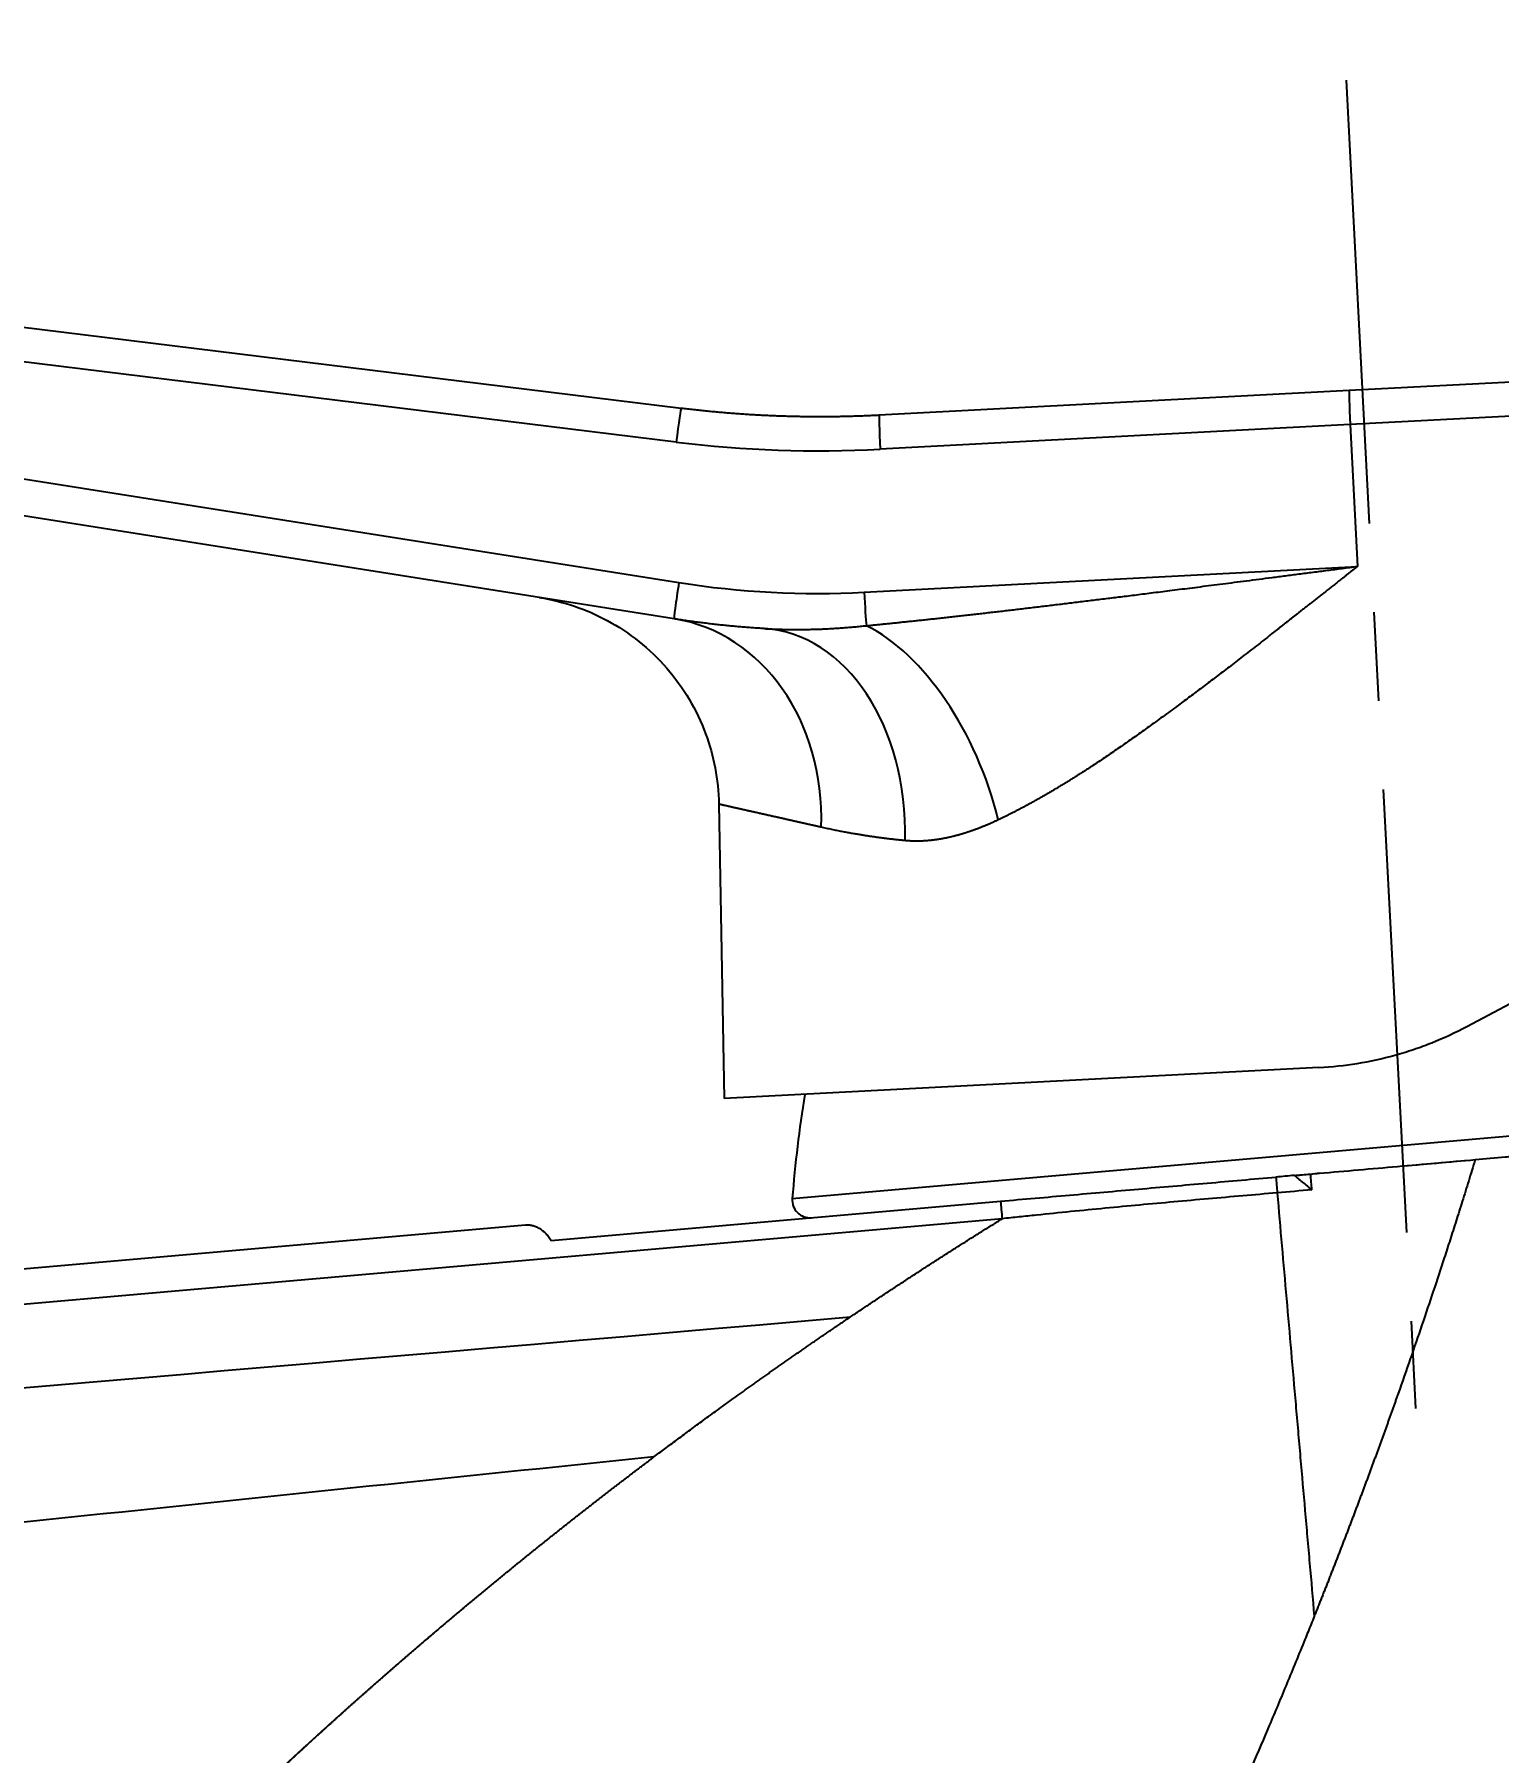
# Model space of a CAD drawing. Extents: x 840 to 1630, y 0 to 579.
# Drawn here: x 1278.05 to 1319.3, y 329.11 to 377.5 of the extents above; entities that cross this region are included whole.
import ezdxf

# ---------------------------------------------------------------- set-up
doc = ezdxf.new("R2010")
doc.units = 0
doc.header["$LTSCALE"] = 10
doc.header["$MEASUREMENT"] = 0
doc.header["$PDMODE"] = 3
doc.header["$PDSIZE"] = -10
doc.linetypes.add('CENTER', pattern=[2, 1.25, -0.25, 0.25, -0.25])
doc.layers.get('0').update_dxf_attribs({"linetype": 'CONTINUOUS'})
doc.layers.get('DEFPOINTS').update_dxf_attribs({"linetype": 'CONTINUOUS'})
doc.layers.add('1', color=7, linetype='CONTINUOUS')
doc.layers.add('BODY', color=7, linetype='CONTINUOUS')
doc.layers.add('13', color=7, linetype='CONTINUOUS', true_color=0xffffff)
doc.styles.add('Daelim Dimension', font='')
doc.styles.get('Daelim Dimension').set_extended_font_data('나눔고딕')
doc.dimstyles.new('DEFAULT', dxfattribs={"dimscale": 2, "dimtxt": 2, "dimasz": 2, "dimexe": 0, "dimexo": 2, "dimgap": 1, "dimtad": 1, "dimdec": 0, "dimzin": 9, "dimdsep": 46, "dimtxsty": 'Daelim Dimension', "dimcen": 0.5, "dimclrd": 5, "dimclre": 5, "dimclrt": 256, "dimadec": 1, "dimazin": 0, "dimtfac": 1, "dimtdec": 0, "dimtix": 1, "dimtmove": 0, "dimatfit": 3, "dimfxl": 1, "dimtolj": 1, "dimtzin": 1, "dimlwd": 9, "dimlwe": 9, "dimarcsym": 0})

# ---------------------------------------------------------------- blocks, each defined once
blk = doc.blocks.new('*D1')
at = {"color": 5, "lineweight": 9, "ltscale": 0.5, "transparency": 16777216}
for p, q in [((1206.563, 377.498), (1140.238, 377.498)), ((1142.238, 246.301), (1142.238, 373.498)), ((1298.604, 242.301), (1140.238, 242.301))]:
    blk.add_line(p, q, dxfattribs=at)
at = {"color": 5, "ltscale": 0.5, "transparency": 16777216}
for points in [[(1141.571, 373.498), (1142.905, 373.498), (1142.238, 377.498)], [(1141.571, 246.301), (1142.905, 246.301), (1142.238, 242.301)]]:
    blk.add_solid(points, dxfattribs=at)
at = {"layer": 'DEFPOINTS', "color": 0, "ltscale": 0.5, "transparency": 16777216}
for p in [(1142.238, 377.498), (1210.563, 377.498), (1302.604, 242.301)]:
    blk.add_point(p, dxfattribs=at)
at = {"color": 7, "lineweight": -3, "ltscale": 0.5, "transparency": 16777216, "insert": (1134.787, 309.9), "char_height": 10, "attachment_point": 5, "rotation": 90, "style": 'Daelim Dimension'}
blk.add_mtext('\\A1;135', dxfattribs=at)

msp = doc.modelspace()

# ---------------------------------------------------------------- linework, layer by layer
at = {"layer": '1', "color": 7, "linetype": 'Continuous', "lineweight": -3}
for p, q in [((1225.096, 375.714), (1296.272, 366.974)), ((1296.127, 366.016), (1224.951, 374.755)), ((1224.7, 373.384), (1296.205, 362.059)), ((1296.071, 361.038), (1224.566, 372.363)), ((1315.088, 367.474), (1332.803, 368.402)), ((1301.847, 366.78), (1315.088, 367.474)), ((1333.851, 367.491), (1315.118, 366.509)), ((1315.118, 366.509), (1301.876, 365.815)), ((1315.118, 366.509), (1315.324, 362.514)), ((1301.424, 361.786), (1315.324, 362.514)), ((1318.407, 349.56), (1334.259, 357.988)), ((1297.331, 355.818), (1297.476, 347.525)), ((1314.236, 348.403), (1297.476, 347.525)), ((1299.398, 344.709), (1333.529, 347.695)), ((1316.653, 345.634), (1318.444, 345.79))]:
    msp.add_line(p, q, dxfattribs=at)
for centre, radius, start, end in [((1300.149, 398.77), 33, 263, 273), ((1300.116, 386.751), 25, 261, 273), ((1337.276, 341.671), 38, 170.9575, 175.4146), ((1299.896, 344.669), 0.5, 175.4146, 275)]:
    msp.add_arc(centre, radius, start, end, dxfattribs=at)
for centre, major_axis, ratio, start_param, end_param in [((1315.141, 366.475), (-0.052, 0.999), 0.021174, 0, 1.53589), ((1296.15, 365.982), (-0.122, -0.993), 0.026912, 3.141593, 4.681689), ((1301.899, 365.781), (-0.052, 0.999), 0.021174, 0, 1.53589), ((1296.228, 362.025), (-0.156, -0.988), 0.027967, 4.682647, 6.283185), ((1301.447, 361.752), (0.052, -0.999), 0.021174, 4.677482, 5.850311), ((1295.133, 355.112), (-0.939, -5.926), 0.843475, 1.713071, 3.141593), ((1298.247, 354.774), (-0.355, -5.99), 0.720881, 1.616324, 3.141593), ((1301.717, 355.403), (2.09, -5.624), 0.554887, 1.36273, 2.613234)]:
    msp.add_ellipse(centre, major_axis=major_axis, ratio=ratio, start_param=start_param, end_param=end_param, dxfattribs=at)
for points, knots in [([(1296.272, 366.974), (1296.301, 366.971), (1296.358, 366.964), (1296.444, 366.954), (1296.529, 366.944), (1296.615, 366.934), (1296.701, 366.925), (1296.786, 366.915), (1296.872, 366.906), (1296.958, 366.898), (1297.043, 366.889), (1297.129, 366.881), (1297.214, 366.873), (1297.299, 366.865), (1297.385, 366.857), (1297.47, 366.85), (1297.556, 366.843), (1297.641, 366.836), (1297.726, 366.829), (1297.811, 366.823), (1297.897, 366.817), (1297.982, 366.811), (1298.067, 366.805), (1298.152, 366.8), (1298.237, 366.794), (1298.322, 366.789), (1298.407, 366.785), (1298.492, 366.78), (1298.577, 366.776), (1298.661, 366.771), (1298.746, 366.768), (1298.831, 366.764), (1298.916, 366.76), (1299, 366.757), (1299.085, 366.754), (1299.169, 366.752), (1299.254, 366.749), (1299.338, 366.747), (1299.423, 366.745), (1299.507, 366.743), (1299.592, 366.741), (1299.676, 366.74), (1299.76, 366.738), (1299.844, 366.738), (1299.928, 366.737), (1300.012, 366.736), (1300.096, 366.736), (1300.18, 366.736), (1300.264, 366.736), (1300.348, 366.736), (1300.432, 366.737), (1300.515, 366.738), (1300.599, 366.739), (1300.683, 366.74), (1300.766, 366.741), (1300.85, 366.743), (1300.933, 366.745), (1301.016, 366.747), (1301.1, 366.749), (1301.183, 366.752), (1301.266, 366.755), (1301.349, 366.757), (1301.432, 366.761), (1301.515, 366.764), (1301.598, 366.768), (1301.681, 366.771), (1301.764, 366.775), (1301.819, 366.778), (1301.847, 366.78)], [0, 0, 0, 0, 0.015471, 0.030932, 0.046383, 0.061824, 0.077256, 0.092678, 0.10809, 0.123492, 0.138884, 0.154266, 0.169639, 0.185002, 0.200354, 0.215698, 0.231031, 0.246354, 0.261668, 0.276972, 0.292266, 0.30755, 0.322824, 0.338089, 0.353343, 0.368588, 0.383823, 0.399048, 0.414264, 0.429469, 0.444665, 0.459851, 0.475027, 0.490193, 0.505349, 0.520496, 0.535633, 0.55076, 0.565877, 0.580984, 0.596082, 0.611169, 0.626247, 0.641315, 0.656373, 0.671421, 0.68646, 0.701489, 0.716508, 0.731517, 0.746516, 0.761505, 0.776485, 0.791455, 0.806415, 0.821365, 0.836305, 0.851235, 0.866156, 0.881067, 0.895968, 0.910859, 0.92574, 0.940612, 0.955474, 0.970326, 0.985168, 1, 1, 1, 1]), ([(1301.486, 360.845), (1301.531, 360.849), (1301.623, 360.858), (1301.761, 360.872), (1301.901, 360.886), (1302.043, 360.9), (1302.187, 360.914), (1302.332, 360.929), (1302.48, 360.945), (1302.629, 360.96), (1302.781, 360.976), (1302.934, 360.992), (1303.089, 361.009), (1303.246, 361.025), (1303.405, 361.042), (1303.565, 361.06), (1303.728, 361.078), (1303.892, 361.096), (1304.059, 361.114), (1304.227, 361.133), (1304.397, 361.152), (1304.569, 361.172), (1304.742, 361.192), (1304.918, 361.212), (1305.096, 361.232), (1305.275, 361.253), (1305.456, 361.274), (1305.64, 361.295), (1305.825, 361.317), (1306.012, 361.339), (1306.2, 361.362), (1306.391, 361.385), (1306.584, 361.408), (1306.778, 361.431), (1306.974, 361.455), (1307.172, 361.479), (1307.372, 361.503), (1307.574, 361.528), (1307.778, 361.553), (1307.984, 361.578), (1308.191, 361.604), (1308.397, 361.629), (1308.605, 361.655), (1308.817, 361.681), (1309.039, 361.709), (1309.273, 361.738), (1309.517, 361.769), (1309.772, 361.801), (1310.038, 361.835), (1310.315, 361.869), (1310.603, 361.906), (1310.901, 361.944), (1311.21, 361.983), (1311.53, 362.024), (1311.861, 362.067), (1312.203, 362.111), (1312.556, 362.156), (1312.919, 362.203), (1313.293, 362.251), (1313.679, 362.301), (1314.075, 362.352), (1314.481, 362.405), (1314.899, 362.459), (1315.181, 362.496), (1315.324, 362.514)], [0, 0, 0, 0, 0.009869, 0.019872, 0.030011, 0.040284, 0.050693, 0.061236, 0.071914, 0.082727, 0.093675, 0.104758, 0.115975, 0.127328, 0.138816, 0.150438, 0.162196, 0.174088, 0.186116, 0.198278, 0.210575, 0.223008, 0.235575, 0.248277, 0.261115, 0.274087, 0.287194, 0.300436, 0.313814, 0.327326, 0.340973, 0.354755, 0.368673, 0.382725, 0.396912, 0.411235, 0.425692, 0.440284, 0.455012, 0.469874, 0.484872, 0.500004, 0.514525, 0.529828, 0.545913, 0.562778, 0.580426, 0.598855, 0.618065, 0.638057, 0.65883, 0.680385, 0.702721, 0.725839, 0.749738, 0.774419, 0.799882, 0.826125, 0.853151, 0.880958, 0.909546, 0.938916, 0.969067, 1, 1, 1, 1]), ([(1315.324, 362.514), (1315.303, 362.498), (1315.262, 362.465), (1315.201, 362.417), (1315.14, 362.369), (1315.081, 362.322), (1315.021, 362.276), (1314.963, 362.23), (1314.905, 362.184), (1314.848, 362.139), (1314.792, 362.095), (1314.736, 362.051), (1314.682, 362.008), (1314.628, 361.965), (1314.574, 361.923), (1314.522, 361.882), (1314.47, 361.841), (1314.418, 361.801), (1314.368, 361.761), (1314.318, 361.722), (1314.269, 361.683), (1314.221, 361.645), (1314.173, 361.608), (1314.127, 361.571), (1314.08, 361.535), (1314.035, 361.499), (1313.99, 361.464), (1313.946, 361.429), (1313.903, 361.395), (1313.861, 361.362), (1313.819, 361.329), (1313.778, 361.297), (1313.738, 361.265), (1313.698, 361.234), (1313.659, 361.203), (1313.621, 361.173), (1313.584, 361.144), (1313.547, 361.115), (1313.511, 361.086), (1313.476, 361.059), (1313.441, 361.032), (1313.408, 361.005), (1313.375, 360.979), (1313.342, 360.954), (1313.311, 360.929), (1313.28, 360.904), (1313.25, 360.881), (1313.22, 360.858), (1313.191, 360.835), (1313.163, 360.813), (1313.136, 360.792), (1313.11, 360.771), (1313.084, 360.75), (1313.059, 360.731), (1313.034, 360.712), (1313.011, 360.693), (1312.988, 360.675), (1312.966, 360.658), (1312.944, 360.641), (1312.923, 360.624), (1312.903, 360.609), (1312.884, 360.594), (1312.865, 360.579), (1312.848, 360.565), (1312.83, 360.552), (1312.814, 360.539), (1312.798, 360.526), (1312.72, 360.465), (1312.58, 360.357), (1312.38, 360.201), (1312.183, 360.049), (1311.989, 359.899), (1311.799, 359.753), (1311.612, 359.61), (1311.429, 359.471), (1311.249, 359.334), (1311.073, 359.2), (1310.9, 359.07), (1310.731, 358.943), (1310.565, 358.819), (1310.402, 358.698), (1310.159, 358.518), (1309.839, 358.284), (1309.447, 358), (1309.07, 357.731), (1308.709, 357.477), (1308.364, 357.239), (1308.033, 357.016), (1307.787, 356.854), (1307.62, 356.745), (1307.527, 356.686), (1307.434, 356.627), (1307.342, 356.569), (1307.251, 356.511), (1307.16, 356.455), (1307.069, 356.399), (1306.979, 356.344), (1306.889, 356.29), (1306.8, 356.237), (1306.712, 356.184), (1306.623, 356.132), (1306.536, 356.081), (1306.449, 356.031), (1306.362, 355.982), (1306.276, 355.933), (1306.19, 355.886), (1306.105, 355.839), (1306.021, 355.793), (1305.937, 355.747), (1305.853, 355.703), (1305.77, 355.659), (1305.688, 355.616), (1305.605, 355.574), (1305.524, 355.533), (1305.443, 355.493), (1305.362, 355.453), (1305.282, 355.414), (1305.229, 355.389), (1305.203, 355.376)], [0, 0, 0, 0, 0.006077, 0.012083, 0.018018, 0.023884, 0.029678, 0.035402, 0.041056, 0.046638, 0.052151, 0.057592, 0.062963, 0.068264, 0.073493, 0.078653, 0.083741, 0.088759, 0.093706, 0.098582, 0.103388, 0.108123, 0.112787, 0.117381, 0.121904, 0.126356, 0.130737, 0.135048, 0.139288, 0.143457, 0.147555, 0.151582, 0.155539, 0.159425, 0.16324, 0.166984, 0.170657, 0.17426, 0.177791, 0.181252, 0.184642, 0.187961, 0.191209, 0.194387, 0.197493, 0.200529, 0.203493, 0.206387, 0.20921, 0.211961, 0.214642, 0.217252, 0.219792, 0.22226, 0.224657, 0.226983, 0.229238, 0.231423, 0.233536, 0.235579, 0.23755, 0.23945, 0.24128, 0.243038, 0.244726, 0.246343, 0.247888, 0.249363, 0.26939, 0.289082, 0.308439, 0.32746, 0.346146, 0.364496, 0.38251, 0.400189, 0.417533, 0.43454, 0.451212, 0.467549, 0.48355, 0.499215, 0.539418, 0.578122, 0.61533, 0.651043, 0.685266, 0.718001, 0.749255, 0.75853, 0.767759, 0.776942, 0.786077, 0.795167, 0.80421, 0.813208, 0.82216, 0.831066, 0.839928, 0.848744, 0.857515, 0.866242, 0.874925, 0.883563, 0.892157, 0.900708, 0.909215, 0.917679, 0.9261, 0.934479, 0.942815, 0.951108, 0.95936, 0.96757, 0.975739, 0.983867, 0.991954, 1, 1, 1, 1]), ([(1292.271, 361.64), (1292.963, 361.523), (1294.268, 361.085), (1295.962, 359.738), (1297.06, 357.873), (1297.312, 356.52), (1297.331, 355.818)], [0, 0, 0, 0, 0.242227, 0.5, 0.757773, 1, 1, 1, 1]), ([(1298.602, 360.763), (1298.575, 360.765), (1298.521, 360.768), (1298.44, 360.773), (1298.359, 360.779), (1298.278, 360.784), (1298.197, 360.79), (1298.116, 360.796), (1298.034, 360.803), (1297.953, 360.81), (1297.872, 360.817), (1297.79, 360.824), (1297.709, 360.831), (1297.628, 360.839), (1297.546, 360.847), (1297.464, 360.855), (1297.383, 360.864), (1297.301, 360.873), (1297.219, 360.882), (1297.138, 360.891), (1297.056, 360.901), (1296.974, 360.911), (1296.892, 360.921), (1296.81, 360.932), (1296.728, 360.942), (1296.646, 360.953), (1296.564, 360.964), (1296.482, 360.976), (1296.4, 360.988), (1296.318, 361), (1296.236, 361.012), (1296.154, 361.025), (1296.099, 361.033), (1296.071, 361.038)], [0, 0, 0, 0, 0.031823, 0.063675, 0.095555, 0.127465, 0.159404, 0.191372, 0.223369, 0.255395, 0.28745, 0.319534, 0.351647, 0.383789, 0.41596, 0.44816, 0.480389, 0.512647, 0.544934, 0.57725, 0.609595, 0.641969, 0.674372, 0.706805, 0.739266, 0.771756, 0.804275, 0.836823, 0.869401, 0.902007, 0.934642, 0.967307, 1, 1, 1, 1]), ([(1298.602, 360.763), (1298.622, 360.762), (1298.663, 360.76), (1298.725, 360.756), (1298.787, 360.753), (1298.85, 360.751), (1298.914, 360.748), (1298.978, 360.746), (1299.042, 360.744), (1299.107, 360.742), (1299.173, 360.74), (1299.239, 360.739), (1299.306, 360.738), (1299.374, 360.737), (1299.442, 360.737), (1299.51, 360.737), (1299.579, 360.737), (1299.649, 360.737), (1299.719, 360.738), (1299.79, 360.739), (1299.862, 360.74), (1299.933, 360.742), (1300.006, 360.744), (1300.079, 360.746), (1300.153, 360.749), (1300.227, 360.751), (1300.301, 360.755), (1300.377, 360.758), (1300.452, 360.762), (1300.529, 360.766), (1300.605, 360.771), (1300.683, 360.776), (1300.761, 360.781), (1300.839, 360.787), (1300.918, 360.793), (1300.998, 360.799), (1301.078, 360.806), (1301.158, 360.813), (1301.239, 360.82), (1301.321, 360.828), (1301.403, 360.836), (1301.458, 360.842), (1301.486, 360.845)], [0, 0, 0, 0, 0.021325, 0.042839, 0.064544, 0.086438, 0.108522, 0.130796, 0.153259, 0.175912, 0.198753, 0.221784, 0.245004, 0.268413, 0.292011, 0.315797, 0.339772, 0.363936, 0.388287, 0.412827, 0.437554, 0.46247, 0.487573, 0.512864, 0.538342, 0.564008, 0.58986, 0.6159, 0.642126, 0.66854, 0.695139, 0.721925, 0.748897, 0.776056, 0.8034, 0.83093, 0.858645, 0.886546, 0.914632, 0.942903, 0.971359, 1, 1, 1, 1]), ([(1300.214, 355.168), (1300.202, 355.171), (1300.178, 355.176), (1300.143, 355.184), (1300.107, 355.192), (1300.072, 355.2), (1300.038, 355.208), (1300.003, 355.216), (1299.969, 355.223), (1299.935, 355.231), (1299.901, 355.239), (1299.867, 355.246), (1299.833, 355.254), (1299.8, 355.261), (1299.767, 355.269), (1299.734, 355.276), (1299.702, 355.284), (1299.669, 355.291), (1299.637, 355.298), (1299.605, 355.305), (1299.573, 355.312), (1299.542, 355.319), (1299.511, 355.326), (1299.48, 355.333), (1299.449, 355.34), (1299.418, 355.347), (1299.388, 355.354), (1299.357, 355.361), (1299.327, 355.368), (1299.298, 355.374), (1299.268, 355.381), (1299.239, 355.387), (1299.21, 355.394), (1299.181, 355.401), (1299.152, 355.407), (1299.124, 355.413), (1299.096, 355.42), (1299.068, 355.426), (1299.04, 355.432), (1299.012, 355.438), (1298.985, 355.444), (1298.958, 355.451), (1298.931, 355.457), (1298.904, 355.463), (1298.878, 355.469), (1298.852, 355.474), (1298.826, 355.48), (1298.8, 355.486), (1298.775, 355.492), (1298.749, 355.497), (1298.724, 355.503), (1298.699, 355.509), (1298.675, 355.514), (1298.65, 355.52), (1298.626, 355.525), (1298.602, 355.53), (1298.578, 355.536), (1298.555, 355.541), (1298.532, 355.546), (1298.508, 355.552), (1298.486, 355.557), (1298.463, 355.562), (1298.441, 355.567), (1298.418, 355.572), (1298.397, 355.577), (1298.375, 355.582), (1298.353, 355.586), (1298.332, 355.591), (1298.311, 355.596), (1298.29, 355.601), (1298.27, 355.605), (1298.249, 355.61), (1298.229, 355.614), (1298.209, 355.619), (1298.189, 355.623), (1298.17, 355.628), (1298.151, 355.632), (1298.132, 355.636), (1298.113, 355.641), (1298.094, 355.645), (1298.076, 355.649), (1298.058, 355.653), (1298.04, 355.657), (1298.022, 355.661), (1298.005, 355.665), (1297.988, 355.669), (1297.971, 355.673), (1297.954, 355.676), (1297.937, 355.68), (1297.921, 355.684), (1297.905, 355.688), (1297.889, 355.691), (1297.873, 355.695), (1297.858, 355.698), (1297.843, 355.702), (1297.828, 355.705), (1297.813, 355.708), (1297.798, 355.712), (1297.784, 355.715), (1297.77, 355.718), (1297.756, 355.721), (1297.743, 355.724), (1297.729, 355.727), (1297.716, 355.73), (1297.703, 355.733), (1297.69, 355.736), (1297.678, 355.739), (1297.665, 355.742), (1297.653, 355.744), (1297.642, 355.747), (1297.63, 355.75), (1297.619, 355.752), (1297.607, 355.755), (1297.596, 355.757), (1297.586, 355.76), (1297.575, 355.762), (1297.565, 355.765), (1297.555, 355.767), (1297.545, 355.769), (1297.535, 355.771), (1297.526, 355.773), (1297.517, 355.776), (1297.508, 355.778), (1297.499, 355.78), (1297.491, 355.782), (1297.482, 355.783), (1297.474, 355.785), (1297.467, 355.787), (1297.459, 355.789), (1297.452, 355.791), (1297.444, 355.792), (1297.437, 355.794), (1297.431, 355.795), (1297.424, 355.797), (1297.418, 355.798), (1297.412, 355.8), (1297.406, 355.801), (1297.4, 355.802), (1297.395, 355.804), (1297.39, 355.805), (1297.385, 355.806), (1297.38, 355.807), (1297.376, 355.808), (1297.371, 355.809), (1297.367, 355.81), (1297.363, 355.811), (1297.36, 355.812), (1297.356, 355.812), (1297.353, 355.813), (1297.35, 355.814), (1297.347, 355.815), (1297.345, 355.815), (1297.343, 355.816), (1297.34, 355.816), (1297.339, 355.817), (1297.337, 355.817), (1297.335, 355.817), (1297.334, 355.818), (1297.333, 355.818), (1297.332, 355.818), (1297.332, 355.818), (1297.331, 355.818), (1297.331, 355.818), (1297.331, 355.818), (1297.331, 355.818)], [0, 0, 0, 0, 0.006415, 0.012826, 0.019235, 0.025641, 0.032044, 0.038444, 0.044841, 0.051236, 0.057627, 0.064016, 0.070401, 0.076784, 0.083164, 0.089541, 0.095915, 0.102287, 0.108655, 0.115021, 0.121384, 0.127743, 0.134101, 0.140455, 0.146807, 0.153155, 0.159501, 0.165844, 0.172185, 0.178522, 0.184857, 0.191189, 0.197518, 0.203845, 0.210168, 0.216489, 0.222807, 0.229123, 0.235436, 0.241746, 0.248053, 0.254358, 0.260659, 0.266959, 0.273255, 0.279549, 0.28584, 0.292128, 0.298414, 0.304697, 0.310977, 0.317255, 0.32353, 0.329802, 0.336072, 0.342339, 0.348604, 0.354866, 0.361125, 0.367382, 0.373636, 0.379887, 0.386136, 0.392382, 0.398626, 0.404867, 0.411106, 0.417341, 0.423575, 0.429806, 0.436034, 0.44226, 0.448483, 0.454704, 0.460922, 0.467137, 0.47335, 0.479561, 0.485769, 0.491975, 0.498178, 0.504378, 0.510577, 0.516772, 0.522965, 0.529156, 0.535345, 0.54153, 0.547714, 0.553895, 0.560073, 0.566249, 0.572423, 0.578594, 0.584763, 0.59093, 0.597094, 0.603255, 0.609415, 0.615572, 0.621726, 0.627878, 0.634028, 0.640176, 0.646321, 0.652464, 0.658604, 0.664742, 0.670878, 0.677011, 0.683143, 0.689271, 0.695398, 0.701522, 0.707644, 0.713764, 0.719881, 0.725997, 0.73211, 0.73822, 0.744329, 0.750435, 0.756539, 0.76264, 0.76874, 0.774837, 0.780932, 0.787025, 0.793116, 0.799204, 0.80529, 0.811374, 0.817456, 0.823536, 0.829614, 0.835689, 0.841762, 0.847833, 0.853902, 0.859969, 0.866034, 0.872097, 0.878157, 0.884215, 0.890272, 0.896326, 0.902378, 0.908428, 0.914476, 0.920522, 0.926566, 0.932607, 0.938647, 0.944685, 0.95072, 0.956754, 0.962785, 0.968815, 0.974843, 0.980868, 0.986892, 0.992913, 0.998933, 1, 1, 1, 1]), ([(1305.203, 355.376), (1305.191, 355.371), (1305.168, 355.36), (1305.134, 355.344), (1305.1, 355.328), (1305.066, 355.312), (1305.032, 355.297), (1304.998, 355.282), (1304.964, 355.267), (1304.93, 355.252), (1304.896, 355.238), (1304.863, 355.224), (1304.829, 355.209), (1304.795, 355.196), (1304.762, 355.182), (1304.729, 355.169), (1304.696, 355.156), (1304.662, 355.143), (1304.629, 355.13), (1304.596, 355.118), (1304.563, 355.105), (1304.531, 355.093), (1304.498, 355.082), (1304.465, 355.07), (1304.433, 355.059), (1304.4, 355.048), (1304.368, 355.037), (1304.335, 355.026), (1304.303, 355.015), (1304.271, 355.005), (1304.239, 354.995), (1304.207, 354.985), (1304.175, 354.976), (1304.143, 354.967), (1304.112, 354.957), (1304.08, 354.949), (1304.048, 354.94), (1304.017, 354.931), (1303.985, 354.923), (1303.954, 354.915), (1303.923, 354.907), (1303.892, 354.9), (1303.861, 354.893), (1303.83, 354.885), (1303.799, 354.879), (1303.768, 354.872), (1303.737, 354.865), (1303.707, 354.859), (1303.676, 354.853), (1303.646, 354.848), (1303.615, 354.842), (1303.585, 354.837), (1303.555, 354.832), (1303.524, 354.827), (1303.494, 354.822), (1303.464, 354.818), (1303.435, 354.813), (1303.405, 354.809), (1303.375, 354.806), (1303.345, 354.802), (1303.316, 354.799), (1303.286, 354.796), (1303.257, 354.793), (1303.228, 354.79), (1303.198, 354.788), (1303.169, 354.786), (1303.14, 354.784), (1303.111, 354.782), (1303.082, 354.78), (1303.054, 354.779), (1303.025, 354.778), (1302.996, 354.777), (1302.968, 354.776), (1302.939, 354.776), (1302.911, 354.776), (1302.882, 354.776), (1302.854, 354.776), (1302.826, 354.776), (1302.798, 354.777), (1302.77, 354.778), (1302.742, 354.779), (1302.714, 354.781), (1302.687, 354.782), (1302.659, 354.784), (1302.631, 354.786), (1302.604, 354.788), (1302.586, 354.79), (1302.577, 354.791)], [0, 0, 0, 0, 0.012733, 0.025436, 0.038108, 0.050751, 0.063364, 0.075948, 0.088502, 0.101027, 0.113524, 0.125992, 0.138432, 0.150844, 0.163229, 0.175585, 0.187915, 0.200217, 0.212493, 0.224742, 0.236965, 0.249163, 0.261334, 0.27348, 0.285601, 0.297697, 0.309768, 0.321815, 0.333837, 0.345836, 0.357812, 0.369764, 0.381693, 0.393599, 0.405483, 0.417345, 0.429185, 0.441003, 0.4528, 0.464576, 0.476331, 0.488066, 0.499781, 0.511476, 0.523151, 0.534807, 0.546444, 0.558063, 0.569663, 0.581245, 0.592809, 0.604356, 0.615886, 0.627399, 0.638896, 0.650376, 0.66184, 0.673289, 0.684723, 0.696142, 0.707546, 0.718936, 0.730311, 0.741674, 0.753023, 0.764358, 0.775682, 0.786993, 0.798292, 0.809579, 0.820855, 0.83212, 0.843374, 0.854618, 0.865852, 0.877076, 0.888291, 0.899497, 0.910694, 0.921883, 0.933063, 0.944237, 0.955403, 0.966561, 0.977714, 0.98886, 1, 1, 1, 1]), ([(1302.577, 354.791), (1302.561, 354.792), (1302.529, 354.795), (1302.482, 354.8), (1302.434, 354.805), (1302.386, 354.81), (1302.339, 354.815), (1302.291, 354.82), (1302.243, 354.825), (1302.194, 354.831), (1302.146, 354.837), (1302.098, 354.842), (1302.049, 354.848), (1302.001, 354.854), (1301.952, 354.861), (1301.903, 354.867), (1301.854, 354.873), (1301.805, 354.88), (1301.756, 354.887), (1301.707, 354.894), (1301.658, 354.901), (1301.609, 354.908), (1301.56, 354.915), (1301.51, 354.923), (1301.461, 354.93), (1301.411, 354.938), (1301.362, 354.946), (1301.309, 354.955), (1301.252, 354.964), (1301.191, 354.974), (1301.129, 354.985), (1301.065, 354.997), (1301, 355.008), (1300.933, 355.021), (1300.866, 355.033), (1300.797, 355.046), (1300.727, 355.06), (1300.657, 355.074), (1300.585, 355.088), (1300.512, 355.103), (1300.439, 355.119), (1300.364, 355.135), (1300.289, 355.151), (1300.239, 355.163), (1300.214, 355.168)], [0, 0, 0, 0, 0.017749, 0.035621, 0.053617, 0.071737, 0.089981, 0.108348, 0.12684, 0.145455, 0.164194, 0.183058, 0.202045, 0.221156, 0.240392, 0.259751, 0.279235, 0.298842, 0.318574, 0.338429, 0.358409, 0.378513, 0.398741, 0.419093, 0.43957, 0.46017, 0.480895, 0.501744, 0.527113, 0.553252, 0.580161, 0.607839, 0.636287, 0.665505, 0.695492, 0.726249, 0.757775, 0.790071, 0.823136, 0.85697, 0.891574, 0.926947, 0.963089, 1, 1, 1, 1]), ([(1314.236, 348.403), (1314.6, 348.422), (1314.961, 348.461), (1315.675, 348.577), (1316.028, 348.654), (1316.552, 348.799), (1316.726, 348.852), (1316.986, 348.94), (1317.072, 348.97), (1317.244, 349.033), (1317.33, 349.066), (1317.755, 349.235), (1318.085, 349.389), (1318.407, 349.56)], [0, 0, 0, 0, 0.25, 0.25, 0.5, 0.5, 0.625, 0.625, 0.6875, 0.6875, 0.75, 0.75, 1, 1, 1, 1])]:
    msp.add_open_spline(points, degree=3, knots=knots, dxfattribs=at)
at = {"layer": '13', "color": 7, "linetype": 'Continuous', "lineweight": -3}
for p, q in [((1292.602, 343.529), (1305.269, 344.638)), ((1305.309, 344.141), (1219.568, 336.64)), ((1219.507, 337.636), (1291.886, 343.969))]:
    msp.add_line(p, q, dxfattribs=at)
msp.add_ellipse((1383.844, 349.554), major_axis=(236.577, 20.712), ratio=0.004149, start_param=3.985018, end_param=4.354434, dxfattribs=at)
for points, knots in [([(1318.641, 345.807), (1318.923, 345.832), (1319.275, 345.863), (1319.626, 345.894), (1319.767, 345.906), (1319.837, 345.912), (1320.048, 345.93), (1320.187, 345.943), (1320.883, 346.004), (1321.429, 346.051), (1322.235, 346.122), (1322.501, 346.145), (1323.029, 346.191), (1323.29, 346.214), (1324.067, 346.282), (1324.575, 346.327), (1325.323, 346.392), (1325.57, 346.414), (1325.876, 346.44), (1325.936, 346.446), (1326.058, 346.456), (1326.239, 346.472), (1326.418, 346.488), (1327.008, 346.539), (1327.464, 346.579), (1328.343, 346.656), (1328.765, 346.693), (1329.577, 346.764), (1329.965, 346.798), (1330.429, 346.839), (1330.521, 346.847), (1330.702, 346.863), (1330.792, 346.87), (1331.056, 346.894), (1331.227, 346.909), (1331.723, 346.952), (1332.031, 346.979), (1332.606, 347.029), (1332.872, 347.052), (1333.238, 347.084), (1333.354, 347.095), (1333.575, 347.114), (1333.68, 347.123), (1333.804, 347.134), (1333.829, 347.136), (1333.877, 347.14), (1333.9, 347.142), (1333.97, 347.149), (1334.015, 347.152), (1334.146, 347.164), (1334.226, 347.171), (1334.449, 347.19), (1334.572, 347.201), (1334.771, 347.219), (1334.846, 347.225), (1334.922, 347.232), (1334.941, 347.233), (1334.96, 347.235), (1334.967, 347.236), (1334.971, 347.236), (1334.972, 347.236), (1334.973, 347.236), (1334.973, 347.236), (1334.973, 347.236)], [0, 0, 0, 0, 0.031269, 0.039086, 0.039086, 0.046903, 0.046903, 0.062537, 0.062537, 0.125075, 0.125075, 0.156343, 0.156343, 0.187612, 0.187612, 0.25015, 0.25015, 0.281418, 0.281418, 0.289235, 0.289235, 0.297053, 0.312687, 0.312687, 0.375224, 0.375224, 0.437762, 0.437762, 0.500299, 0.500299, 0.515934, 0.515934, 0.531568, 0.531568, 0.562837, 0.562837, 0.625374, 0.625374, 0.687911, 0.687911, 0.71918, 0.71918, 0.750449, 0.750449, 0.758266, 0.758266, 0.766083, 0.766083, 0.781717, 0.781717, 0.812986, 0.812986, 0.875524, 0.875524, 0.938061, 0.938061, 0.96933, 0.96933, 0.984964, 0.992781, 0.99669, 0.99669, 1, 1, 1, 1]), ([(1318.641, 345.808), (1318.61, 345.707), (1318.548, 345.507), (1318.456, 345.21), (1318.365, 344.919), (1318.276, 344.634), (1318.188, 344.355), (1318.102, 344.082), (1318.016, 343.814), (1317.932, 343.553), (1317.85, 343.297), (1317.693, 342.814), (1317.458, 342.1), (1317.138, 341.15), (1316.808, 340.189), (1316.571, 339.512), (1316.433, 339.122), (1316.398, 339.022), (1316.362, 338.922), (1316.327, 338.822), (1316.291, 338.721), (1316.254, 338.62), (1316.218, 338.519), (1316.182, 338.417), (1316.145, 338.315), (1316.108, 338.213), (1316.071, 338.11), (1316.034, 338.007), (1315.996, 337.904), (1315.959, 337.801), (1315.921, 337.697), (1315.883, 337.593), (1315.845, 337.488), (1315.806, 337.384), (1315.768, 337.279), (1315.729, 337.173), (1315.69, 337.068), (1315.651, 336.962), (1315.611, 336.856), (1315.572, 336.749), (1315.532, 336.642), (1315.492, 336.535), (1315.452, 336.428), (1315.412, 336.32), (1315.371, 336.212), (1315.33, 336.103), (1315.289, 335.995), (1315.248, 335.886), (1315.207, 335.776), (1315.165, 335.667), (1315.123, 335.557), (1315.081, 335.446), (1315.039, 335.336), (1314.997, 335.225), (1314.954, 335.114), (1314.911, 335.002), (1314.868, 334.891), (1314.825, 334.779), (1314.782, 334.666), (1314.738, 334.553), (1314.694, 334.44), (1314.65, 334.327), (1314.606, 334.214), (1314.561, 334.1), (1314.516, 333.985), (1314.471, 333.871), (1314.426, 333.756), (1314.381, 333.641), (1314.335, 333.526), (1314.289, 333.41), (1314.243, 333.294), (1314.197, 333.177), (1314.15, 333.061), (1314.119, 332.983), (1314.103, 332.944)], [0, 0, 0, 0, 0.023299, 0.046152, 0.068559, 0.090521, 0.112039, 0.133113, 0.153745, 0.173934, 0.193682, 0.21299, 0.28564, 0.359194, 0.433662, 0.509056, 0.516785, 0.52454, 0.532319, 0.540124, 0.547954, 0.55581, 0.563691, 0.571597, 0.57953, 0.587487, 0.595471, 0.603479, 0.611514, 0.619574, 0.62766, 0.635771, 0.643908, 0.652071, 0.66026, 0.668474, 0.676714, 0.68498, 0.693272, 0.701589, 0.709933, 0.718302, 0.726697, 0.735119, 0.743566, 0.752039, 0.760539, 0.769064, 0.777615, 0.786193, 0.794797, 0.803427, 0.812083, 0.820766, 0.829475, 0.83821, 0.846972, 0.85576, 0.864574, 0.873415, 0.882283, 0.891177, 0.900098, 0.909046, 0.91802, 0.927021, 0.936049, 0.945104, 0.954186, 0.963294, 0.97243, 0.981593, 0.990783, 1, 1, 1, 1]), ([(1314.25, 345.423), (1314.985, 345.488), (1315.718, 345.552), (1317.183, 345.68), (1317.913, 345.744), (1318.642, 345.807)], [0, 0, 0, 0, 0.5, 0.5, 1, 1, 1, 1]), ([(1305.269, 344.638), (1305.593, 344.666), (1306.24, 344.722), (1306.887, 344.779), (1307.533, 344.836), (1307.857, 344.864), (1308.503, 344.92), (1308.826, 344.949), (1309.795, 345.033), (1310.441, 345.09), (1311.733, 345.203), (1312.379, 345.26), (1313.026, 345.316)], [0, 0, 0, 0, 0.125, 0.25, 0.25, 0.375, 0.375, 0.5, 0.5, 0.75, 0.75, 1, 1, 1, 1]), ([(1313.026, 345.316), (1313.031, 345.249), (1313.036, 345.176), (1313.047, 345.027), (1313.053, 344.949), (1313.06, 344.871)], [0, 0, 0, 0, 0.5, 0.5, 1, 1, 1, 1]), ([(1313.546, 345.362), (1313.58, 345.365), (1313.615, 345.368), (1313.669, 345.372), (1313.687, 345.374), (1313.724, 345.377), (1313.743, 345.379), (1313.836, 345.387), (1313.912, 345.394), (1313.989, 345.4)], [0, 0, 0, 0, 0.25, 0.25, 0.375, 0.375, 0.5, 0.5, 1, 1, 1, 1]), ([(1313.546, 345.362), (1313.585, 345.33), (1313.624, 345.298), (1313.684, 345.248), (1313.705, 345.231), (1313.745, 345.198), (1313.766, 345.181), (1313.828, 345.13), (1313.87, 345.095), (1313.932, 345.043), (1313.964, 345.017), (1313.995, 344.991), (1314.017, 344.973), (1314.027, 344.965), (1314.038, 344.956)], [0, 0, 0, 0, 0.25, 0.25, 0.375, 0.375, 0.5, 0.5, 0.75, 0.75, 0.875, 0.9375, 0.9375, 1, 1, 1, 1]), ([(1305.269, 344.638), (1305.275, 344.562), (1305.281, 344.482), (1305.294, 344.315), (1305.302, 344.228), (1305.309, 344.141)], [0, 0, 0, 0, 0.5, 0.5, 1, 1, 1, 1]), ([(1313.06, 344.871), (1312.413, 344.816), (1311.767, 344.759), (1310.475, 344.646), (1309.829, 344.588), (1308.861, 344.499), (1308.538, 344.468), (1307.892, 344.407), (1307.569, 344.375), (1306.924, 344.311), (1306.601, 344.278), (1306.116, 344.227), (1305.955, 344.21), (1305.632, 344.176), (1305.471, 344.159), (1305.309, 344.141)], [0, 0, 0, 0, 0.25, 0.25, 0.5, 0.5, 0.625, 0.625, 0.75, 0.75, 0.875, 0.875, 0.9375, 0.9375, 1, 1, 1, 1]), ([(1313.06, 344.871), (1313.103, 344.375), (1313.147, 343.878), (1313.234, 342.885), (1313.277, 342.388), (1313.364, 341.394), (1313.408, 340.897), (1313.495, 339.903), (1313.538, 339.406), (1313.603, 338.66), (1313.625, 338.412), (1313.669, 337.914), (1313.69, 337.666), (1313.756, 336.92), (1313.799, 336.423), (1313.864, 335.677), (1313.886, 335.429), (1313.93, 334.932), (1313.951, 334.683), (1314.017, 333.938), (1314.06, 333.441), (1314.103, 332.944)], [0, 0, 0, 0, 0.125, 0.125, 0.25, 0.25, 0.375, 0.375, 0.5, 0.5, 0.5625, 0.5625, 0.625, 0.625, 0.75, 0.75, 0.8125, 0.8125, 0.875, 0.875, 1, 1, 1, 1]), ([(1291.886, 343.969), (1291.917, 343.971), (1291.98, 343.972), (1292.043, 343.962), (1292.106, 343.947), (1292.138, 343.937), (1292.202, 343.911), (1292.233, 343.896), (1292.295, 343.86), (1292.326, 343.839), (1292.371, 343.804), (1292.386, 343.791), (1292.416, 343.765), (1292.431, 343.751), (1292.474, 343.708), (1292.501, 343.676), (1292.554, 343.607), (1292.579, 343.57), (1292.602, 343.529)], [0, 0, 0, 0, 0.125, 0.25, 0.25, 0.375, 0.375, 0.5, 0.5, 0.625, 0.625, 0.6875, 0.6875, 0.75, 0.75, 0.875, 0.875, 1, 1, 1, 1]), ([(1295.501, 337.433), (1295.552, 337.471), (1295.654, 337.548), (1295.811, 337.666), (1295.972, 337.786), (1296.138, 337.91), (1296.309, 338.037), (1296.486, 338.167), (1296.667, 338.301), (1296.853, 338.437), (1297.044, 338.577), (1297.241, 338.719), (1297.442, 338.865), (1297.648, 339.014), (1297.86, 339.166), (1298.076, 339.321), (1298.259, 339.451), (1298.406, 339.556), (1298.516, 339.634), (1298.625, 339.711), (1298.734, 339.788), (1298.842, 339.865), (1298.951, 339.941), (1299.058, 340.017), (1299.166, 340.092), (1299.273, 340.167), (1299.38, 340.241), (1299.486, 340.315), (1299.592, 340.389), (1299.698, 340.462), (1299.803, 340.535), (1299.908, 340.608), (1300.012, 340.68), (1300.117, 340.751), (1300.22, 340.823), (1300.324, 340.893), (1300.427, 340.964), (1300.53, 341.034), (1300.632, 341.103), (1300.734, 341.173), (1300.835, 341.241), (1300.937, 341.31), (1301.004, 341.355), (1301.038, 341.378)], [0, 0, 0, 0, 0.028075, 0.057004, 0.086785, 0.117419, 0.148906, 0.181245, 0.214437, 0.248482, 0.283379, 0.319128, 0.35573, 0.393184, 0.43149, 0.470648, 0.510658, 0.530485, 0.550231, 0.569896, 0.589481, 0.608985, 0.628408, 0.64775, 0.667012, 0.686194, 0.705295, 0.724315, 0.743256, 0.762115, 0.780895, 0.799594, 0.818213, 0.836752, 0.855211, 0.873589, 0.891888, 0.910106, 0.928245, 0.946303, 0.964282, 0.982181, 1, 1, 1, 1]), ([(1295.501, 337.433), (1289.793, 336.848), (1284.085, 336.257), (1275.525, 335.36), (1272.672, 335.059), (1266.966, 334.453), (1264.113, 334.147), (1258.409, 333.53), (1255.557, 333.219), (1249.854, 332.591), (1247.003, 332.273), (1241.302, 331.629), (1238.452, 331.303), (1232.753, 330.64), (1229.904, 330.304), (1227.056, 329.961)], [0, 0, 0, 0, 0.25, 0.25, 0.375, 0.375, 0.5, 0.5, 0.625, 0.625, 0.75, 0.75, 0.875, 0.875, 1, 1, 1, 1]), ([(1278.045, 321.71), (1278.046, 321.71), (1278.046, 321.71), (1278.047, 321.711), (1278.048, 321.713), (1278.051, 321.716), (1278.054, 321.719), (1278.057, 321.723), (1278.062, 321.727), (1278.067, 321.733), (1278.072, 321.739), (1278.079, 321.746), (1278.086, 321.753), (1278.093, 321.762), (1278.102, 321.771), (1278.111, 321.78), (1278.12, 321.791), (1278.131, 321.802), (1278.142, 321.813), (1278.153, 321.826), (1278.165, 321.839), (1278.178, 321.853), (1278.192, 321.868), (1278.206, 321.883), (1278.221, 321.899), (1278.237, 321.916), (1278.253, 321.933), (1278.27, 321.952), (1278.288, 321.971), (1278.306, 321.99), (1278.325, 322.01), (1278.345, 322.031), (1278.365, 322.053), (1278.386, 322.076), (1278.408, 322.099), (1278.43, 322.122), (1278.453, 322.147), (1278.477, 322.172), (1278.501, 322.198), (1278.526, 322.225), (1278.552, 322.252), (1278.578, 322.28), (1278.605, 322.308), (1278.633, 322.338), (1278.661, 322.368), (1278.69, 322.399), (1278.72, 322.43), (1278.75, 322.462), (1278.781, 322.495), (1278.813, 322.528), (1278.845, 322.563), (1278.878, 322.597), (1278.912, 322.633), (1278.946, 322.669), (1278.981, 322.706), (1279.017, 322.744), (1279.053, 322.782), (1279.09, 322.821), (1279.128, 322.86), (1279.166, 322.9), (1279.205, 322.941), (1279.245, 322.983), (1279.285, 323.025), (1279.326, 323.068), (1279.368, 323.112), (1279.41, 323.156), (1279.453, 323.201), (1279.661, 323.418), (1280.073, 323.844), (1280.755, 324.542), (1281.536, 325.328), (1282.416, 326.197), (1283.071, 326.832), (1283.44, 327.185), (1283.489, 327.233), (1283.539, 327.28), (1283.588, 327.327), (1283.638, 327.375), (1283.688, 327.423), (1283.738, 327.47), (1283.789, 327.518), (1283.839, 327.567), (1283.89, 327.615), (1283.942, 327.664), (1283.993, 327.712), (1284.044, 327.761), (1284.096, 327.81), (1284.148, 327.859), (1284.201, 327.908), (1284.253, 327.958), (1284.306, 328.008), (1284.359, 328.057), (1284.412, 328.107), (1284.465, 328.157), (1284.519, 328.207), (1284.572, 328.258), (1284.626, 328.308), (1284.68, 328.359), (1284.735, 328.41), (1284.79, 328.461), (1284.844, 328.512), (1284.9, 328.563), (1284.955, 328.614), (1285.01, 328.666), (1285.066, 328.718), (1285.122, 328.77), (1285.178, 328.822), (1285.235, 328.874), (1285.291, 328.926), (1285.348, 328.978), (1285.405, 329.031), (1285.462, 329.084), (1285.52, 329.136), (1285.578, 329.189), (1285.636, 329.242), (1285.694, 329.296), (1285.752, 329.349), (1285.811, 329.403), (1285.87, 329.456), (1285.929, 329.51), (1285.988, 329.564), (1286.047, 329.618), (1286.107, 329.672), (1286.167, 329.726), (1286.227, 329.781), (1286.287, 329.835), (1286.348, 329.89), (1286.409, 329.945), (1286.47, 330), (1286.531, 330.055), (1286.593, 330.11), (1286.654, 330.166), (1286.716, 330.221), (1286.778, 330.277), (1286.841, 330.333), (1286.903, 330.389), (1286.966, 330.445), (1287.029, 330.501), (1287.092, 330.557), (1287.156, 330.613), (1287.22, 330.67), (1287.283, 330.726), (1287.348, 330.783), (1287.412, 330.84), (1287.476, 330.897), (1287.541, 330.954), (1287.606, 331.011), (1287.672, 331.069), (1287.737, 331.126), (1287.803, 331.184), (1287.869, 331.241), (1287.935, 331.299), (1288.001, 331.357), (1288.068, 331.415), (1288.134, 331.473), (1288.201, 331.532), (1288.269, 331.59), (1288.336, 331.649), (1288.404, 331.707), (1288.472, 331.766), (1288.54, 331.825), (1288.608, 331.884), (1288.677, 331.943), (1288.746, 332.002), (1288.815, 332.061), (1288.884, 332.121), (1288.953, 332.18), (1289.023, 332.24), (1289.093, 332.299), (1289.163, 332.359), (1289.233, 332.419), (1289.304, 332.479), (1289.375, 332.539), (1289.446, 332.599), (1289.517, 332.66), (1289.589, 332.72), (1289.66, 332.781), (1289.732, 332.841), (1289.804, 332.902), (1289.877, 332.963), (1289.949, 333.024), (1290.022, 333.085), (1290.095, 333.146), (1290.168, 333.207), (1290.242, 333.269), (1290.316, 333.33), (1290.39, 333.392), (1290.464, 333.453), (1290.538, 333.515), (1290.613, 333.577), (1290.688, 333.639), (1290.763, 333.701), (1290.838, 333.763), (1290.913, 333.825), (1290.989, 333.887), (1291.065, 333.949), (1291.141, 334.012), (1291.218, 334.074), (1291.294, 334.137), (1291.371, 334.2), (1291.448, 334.262), (1291.525, 334.325), (1291.603, 334.388), (1291.681, 334.451), (1291.759, 334.514), (1291.837, 334.578), (1291.915, 334.641), (1291.994, 334.704), (1292.073, 334.768), (1292.152, 334.831), (1292.231, 334.895), (1292.311, 334.959), (1292.391, 335.022), (1292.471, 335.086), (1292.551, 335.15), (1292.631, 335.214), (1292.712, 335.278), (1292.793, 335.343), (1292.874, 335.407), (1292.955, 335.471), (1293.037, 335.535), (1293.119, 335.6), (1293.201, 335.665), (1293.283, 335.729), (1293.366, 335.794), (1293.448, 335.859), (1293.531, 335.923), (1293.614, 335.988), (1293.698, 336.053), (1293.781, 336.118), (1293.865, 336.183), (1293.949, 336.249), (1294.034, 336.314), (1294.118, 336.379), (1294.203, 336.445), (1294.288, 336.51), (1294.373, 336.576), (1294.459, 336.641), (1294.544, 336.707), (1294.63, 336.773), (1294.716, 336.838), (1294.803, 336.904), (1294.889, 336.97), (1294.976, 337.036), (1295.063, 337.102), (1295.15, 337.168), (1295.238, 337.234), (1295.325, 337.301), (1295.413, 337.367), (1295.472, 337.411), (1295.501, 337.433)], [0, 0, 0, 0, 0.003438, 0.006875, 0.010312, 0.013749, 0.017186, 0.020624, 0.024062, 0.0275, 0.030939, 0.034379, 0.03782, 0.041263, 0.044706, 0.048151, 0.051597, 0.055046, 0.058496, 0.061948, 0.065402, 0.068859, 0.072318, 0.07578, 0.079245, 0.082712, 0.086183, 0.089657, 0.093134, 0.096614, 0.100098, 0.103586, 0.107078, 0.110574, 0.114074, 0.117579, 0.121088, 0.124601, 0.12812, 0.131643, 0.135171, 0.138705, 0.142243, 0.145788, 0.149337, 0.152893, 0.156454, 0.160021, 0.163595, 0.167174, 0.17076, 0.174353, 0.177952, 0.181558, 0.185171, 0.18879, 0.192417, 0.196052, 0.199693, 0.203342, 0.206999, 0.210664, 0.214336, 0.218016, 0.221705, 0.225402, 0.229107, 0.232821, 0.278498, 0.325527, 0.374091, 0.424357, 0.476476, 0.479008, 0.481545, 0.484086, 0.48663, 0.489179, 0.491733, 0.49429, 0.496852, 0.499418, 0.501989, 0.504564, 0.507143, 0.509726, 0.512314, 0.514906, 0.517503, 0.520104, 0.522709, 0.525319, 0.527933, 0.530552, 0.533175, 0.535802, 0.538435, 0.541071, 0.543712, 0.546358, 0.549008, 0.551662, 0.554322, 0.556985, 0.559654, 0.562327, 0.565004, 0.567686, 0.570373, 0.573064, 0.57576, 0.578461, 0.581166, 0.583876, 0.586591, 0.58931, 0.592034, 0.594763, 0.597497, 0.600235, 0.602978, 0.605726, 0.608478, 0.611236, 0.613998, 0.616765, 0.619537, 0.622313, 0.625095, 0.627881, 0.630672, 0.633468, 0.636269, 0.639075, 0.641885, 0.644701, 0.647521, 0.650347, 0.653177, 0.656012, 0.658853, 0.661698, 0.664548, 0.667403, 0.670263, 0.673128, 0.675999, 0.678874, 0.681754, 0.684639, 0.68753, 0.690425, 0.693325, 0.696231, 0.699142, 0.702057, 0.704978, 0.707904, 0.710835, 0.713771, 0.716712, 0.719659, 0.72261, 0.725567, 0.728529, 0.731496, 0.734469, 0.737446, 0.740429, 0.743417, 0.74641, 0.749408, 0.752412, 0.755421, 0.758435, 0.761454, 0.764479, 0.767509, 0.770544, 0.773584, 0.77663, 0.779681, 0.782738, 0.785799, 0.788867, 0.791939, 0.795017, 0.7981, 0.801188, 0.804282, 0.807381, 0.810486, 0.813596, 0.816712, 0.819832, 0.822959, 0.82609, 0.829227, 0.83237, 0.835518, 0.838671, 0.84183, 0.844994, 0.848164, 0.851339, 0.85452, 0.857706, 0.860898, 0.864095, 0.867298, 0.870506, 0.87372, 0.87694, 0.880164, 0.883395, 0.886631, 0.889872, 0.893119, 0.896372, 0.89963, 0.902894, 0.906164, 0.909439, 0.912719, 0.916005, 0.919297, 0.922595, 0.925898, 0.929206, 0.932521, 0.935841, 0.939166, 0.942498, 0.945834, 0.949177, 0.952525, 0.955879, 0.959239, 0.962604, 0.965975, 0.969352, 0.972734, 0.976123, 0.979516, 0.982916, 0.986321, 0.989732, 0.993149, 0.996572, 1, 1, 1, 1]), ([(1314.103, 332.944), (1314.075, 332.872), (1314.017, 332.728), (1313.93, 332.512), (1313.703, 331.952), (1313.342, 331.07), (1312.848, 329.892), (1312.372, 328.78), (1311.915, 327.733), (1311.473, 326.74), (1311.043, 325.789), (1310.619, 324.869), (1310.204, 323.98), (1309.797, 323.122), (1309.399, 322.296), (1309.011, 321.5), (1308.574, 320.618), (1308.089, 319.653), (1307.556, 318.612), (1307.036, 317.614), (1306.53, 316.658), (1306.039, 315.744), (1305.59, 314.92), (1305.179, 314.177), (1304.806, 313.51), (1304.441, 312.865), (1304.087, 312.245), (1303.743, 311.647), (1303.409, 311.074), (1303.086, 310.523), (1302.775, 309.996), (1302.497, 309.531), (1302.252, 309.124), (1302.037, 308.768), (1301.828, 308.424), (1301.625, 308.092), (1301.428, 307.773), (1301.238, 307.465), (1301.054, 307.169), (1300.878, 306.886), (1300.707, 306.615), (1300.544, 306.355), (1300.388, 306.108), (1300.239, 305.872), (1300.097, 305.649), (1299.962, 305.438), (1299.802, 305.188), (1299.623, 304.91), (1299.434, 304.617), (1299.266, 304.359), (1299.12, 304.134), (1299.033, 304.001), (1298.991, 303.938), (1298.988, 303.932), (1298.987, 303.931)], [0, 0, 0, 0, 0.00597, 0.011972, 0.018007, 0.0526, 0.085506, 0.116715, 0.146216, 0.174002, 0.201059, 0.227363, 0.252913, 0.277705, 0.301738, 0.325011, 0.347523, 0.379706, 0.410956, 0.441275, 0.470664, 0.499128, 0.526669, 0.54885, 0.570584, 0.591878, 0.612735, 0.633151, 0.653132, 0.672683, 0.691808, 0.710514, 0.724483, 0.73826, 0.751848, 0.765248, 0.778463, 0.791494, 0.804345, 0.817017, 0.829512, 0.841833, 0.853983, 0.865963, 0.877777, 0.889426, 0.900914, 0.921004, 0.94077, 0.960224, 0.979376, 0.998237, 0.999735, 1, 1, 1, 1])]:
    msp.add_open_spline(points, degree=3, knots=knots, dxfattribs=at)
for points, degree in [([(1313.546, 345.362), (1313.373, 345.346), (1313.199, 345.331), (1313.026, 345.316)], 3), ([(1313.989, 345.4), (1314.076, 345.408), (1314.163, 345.416), (1314.25, 345.423)], 3), ([(1313.989, 345.4), (1313.993, 345.398), (1313.996, 345.395), (1313.999, 345.393)], 3), ([(1314.25, 345.423), (1314.166, 345.413), (1314.082, 345.403), (1313.999, 345.393)], 3), ([(1314.038, 344.956), (1314.025, 345.102), (1314.012, 345.247), (1313.999, 345.393)], 3), ([(1314.038, 344.956), (1313.712, 344.928), (1313.386, 344.9), (1313.06, 344.871)], 3), ([(1301.038, 341.378), (1303.147, 342.801), (1305.309, 344.141)], 2)]:
    msp.add_open_spline(points, degree=degree, dxfattribs=at)
at = {"layer": 'BODY', "color": 1, "linetype": 'CENTER', "lineweight": -3}
msp.add_line((1314.999, 376.208), (1316.959, 338.8), dxfattribs=at)

# ---------------------------------------------------------------- dimensions: what is measured, and where the dimension line sits
at = {"color": 5, "lineweight": -3, "ltscale": 0.5}
dim = msp.add_linear_dim(base=(1142.238, 377.498), p1=(1302.604, 242.301), p2=(1210.563, 377.498), angle=90, dimstyle='DEFAULT', override={"dimtxt": 5, "dimexe": 1, "dimclrt": 7}, dxfattribs=at)
dim.commit()
dim.dimension.update_dxf_attribs({"geometry": '*D1', "text_midpoint": (1134.787, 309.9)})

doc.saveas('drawing.dxf')
